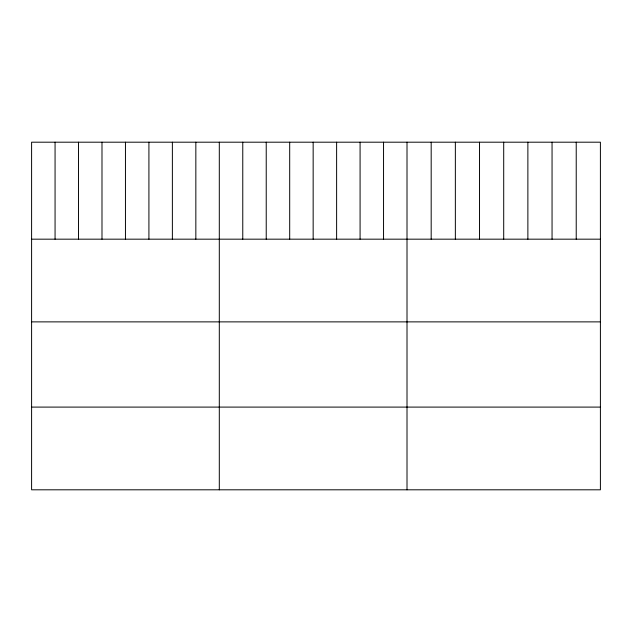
<?xml version="1.0" encoding="UTF-8"?>
<svg xmlns="http://www.w3.org/2000/svg" width="632" height="632" viewBox="0 0 632 632"><rect width="100%" height="100%" fill="white"/><g stroke="black" fill="none" stroke-linecap="round" stroke-linejoin="round"><path stroke-width="0.95" d="M600.4 239.173L600.4 489.808L31.6 489.808L31.6 142.192L600.4 142.192L600.4 239.173L31.6 239.173M31.6 321.878L600.4 321.878M31.6 407.095L600.4 407.095M576.226 142.192L576.226 239.173M552.052 142.192L552.052 239.173M527.878 142.192L527.878 239.173M503.704 142.192L503.704 239.173M479.53 142.192L479.53 239.173M455.356 142.192L455.356 239.173M431.182 142.192L431.182 239.173M407.008 142.192L407.008 489.808M383.545 142.192L383.545 239.173M360.082 142.192L360.082 239.173M336.619 142.192L336.619 239.173M313.156 142.192L313.156 239.173M289.693 142.192L289.693 239.173M266.23 142.192L266.23 239.173M242.767 142.192L242.767 239.173M219.304 142.192L219.304 489.808M195.841 142.192L195.841 239.173M172.378 142.192L172.378 239.173M148.915 142.192L148.915 239.173M125.452 142.192L125.452 239.173M101.989 142.192L101.989 239.173M78.526 142.192L78.526 239.173M55.063 142.192L55.063 239.173"/></g></svg>
